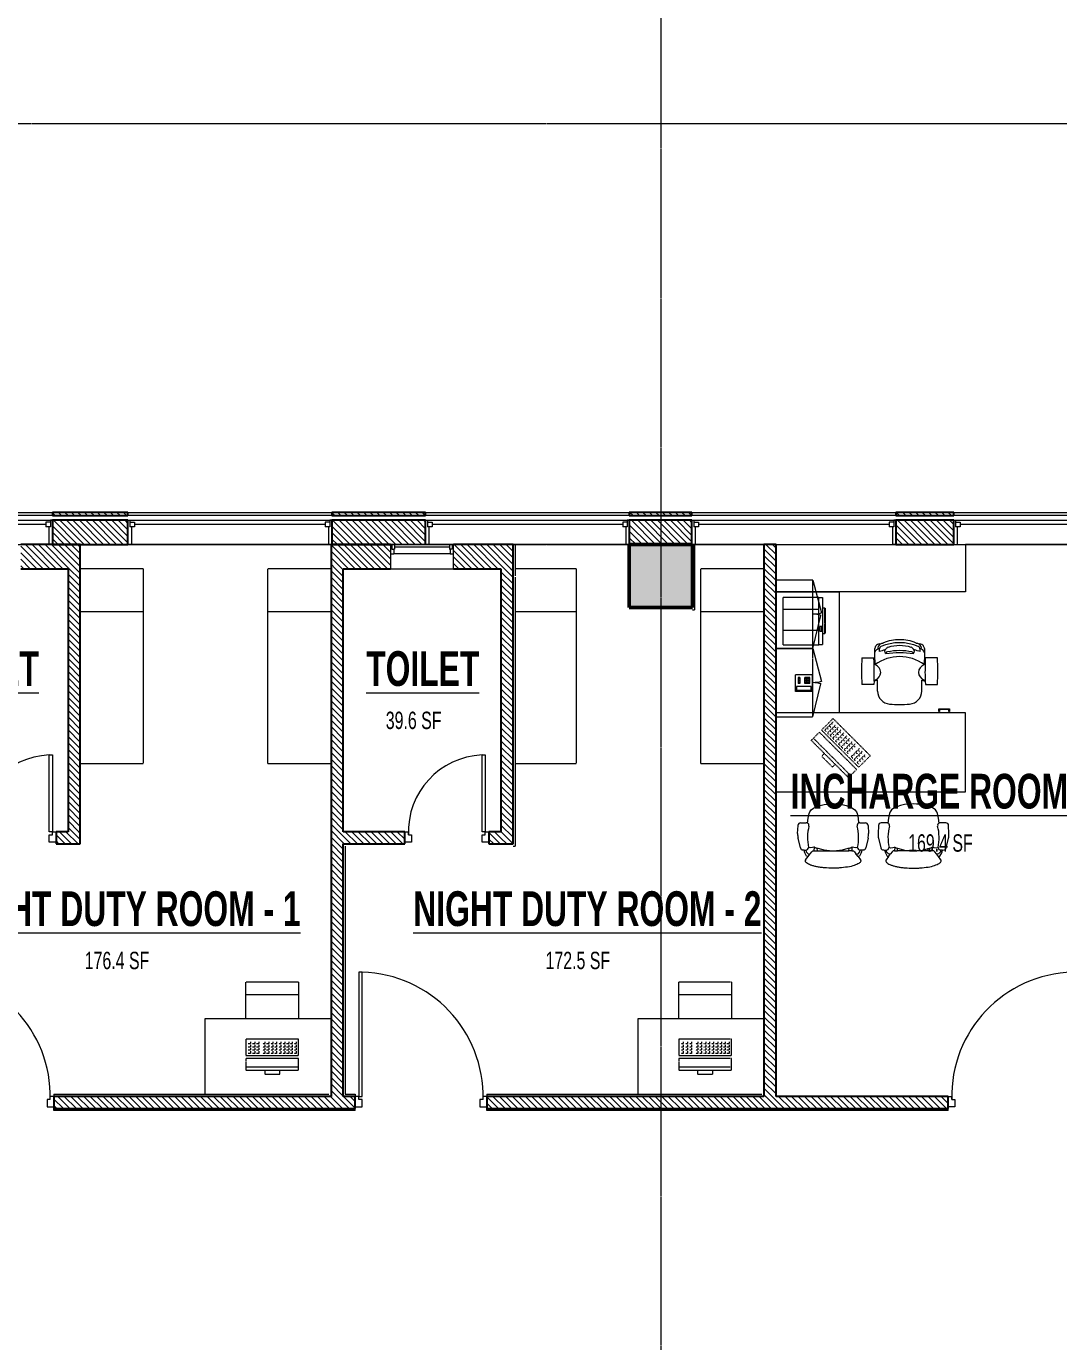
# Model space of a CAD drawing. Header units: millimetres. Extents: x -25222 to 91371, y -63339 to 20835.
# Drawn here: x 63703 to 73517, y -32965 to -20464 of the extents above; entities that cross this region are included whole.
import ezdxf

# ---------------------------------------------------------------- set-up
doc = ezdxf.new("R2010")
doc.units = ezdxf.units.MM
for name, pattern in [('Dash', [6.35, 3.175, -3.175]), ('Dash_2_', [6.35, 3.175, -3.175]), ('Grid Line', [22.225, 12.7, -3.175, 3.175, -3.175])]:
    doc.linetypes.add(name, pattern=pattern)
for name, color, linetype, lineweight in [('A-AREA-IDEN', 2, 'Continuous', 9), ('A-DOOR', 31, 'Continuous', 5), ('A-DOOR-FRAM', 31, 'Continuous', 5), ('A-GLAZ', 151, 'Continuous', 5), ('A-WALL', 113, 'Continuous', 5), ('A-WALL-PATT', 111, 'Continuous', 25), ('E-COMM', 2, 'Continuous', 5), ('I-FURN', 30, 'Continuous', 5), ('Q-CASE', 31, 'Continuous', 5), ('Q-CASE-HDLN', 31, 'Dash_2_', 5), ('Q-SPCQ', 91, 'Continuous', 5), ('S-COLS', 52, 'Continuous', 5), ('S-GRID', 1, 'Continuous', 9)]:
    doc.layers.add(name, color=color, linetype=linetype, lineweight=lineweight)
doc.styles.add('Swis721 Cn BT_3', font='swissc.ttf', dxfattribs={"width": 0.8, "height": 165})
doc.styles.add('Swis721 Cn BT_B', font='swisscb.ttf', dxfattribs={"width": 0.8, "height": 330})
pattern_1 = [(315, (14219.89, -54691.457), (30.869454, 30.869454), [])]

# ---------------------------------------------------------------- blocks, each defined once
blk = doc.blocks.new('BENCH_open_under - FIJO-020 _600D_ laminate_-3156932-4_ FOURTH FLOOR - GA PLAN')
at = {"layer": 'I-FURN', "color": 53, "lineweight": 9}
for p, q in [((700, 587.5), (-500, 587.5)), ((-500, 587.5), (-500, -130))]:
    blk.add_line(p, q, dxfattribs=at)
blk = doc.blocks.new('COMPUTER_desktop - ITNE-007-356155-4_ FOURTH FLOOR - GA PLAN')
at = {"layer": 'Q-SPCQ', "color": 53, "linetype": 'Dash', "lineweight": 9}
for p, q in [((-500, 138), (-500, 29)), ((0, 138), (-500, 138)), ((-323, 175), (-323, 138)), ((-179, 175), (-323, 175)), ((-179, 138), (-179, 175)), ((0, 29), (0, 138)), ((-500, 109), (0, 109)), ((-500, 29), (0, 29)), ((0, 0), (-500, 0)), ((-500, 0), (-500, -155)), ((0, 0), (-500, 0)), ((0, -155), (0, 0)), ((-478, -41), (-478, -21)), ((-478, -21), (-458, -21)), ((-478, -71), (-478, -51)), ((-478, -51), (-458, -51)), ((-478, -101), (-478, -81)), ((-478, -81), (-458, -81)), ((-478, -131), (-478, -111)), ((-478, -111), (-458, -111)), ((-441, -41), (-441, -21)), ((-441, -21), (-421, -21)), ((-441, -71), (-441, -51)), ((-441, -51), (-421, -51)), ((-441, -101), (-441, -81)), ((-441, -81), (-421, -81)), ((-441, -131), (-441, -111)), ((-441, -111), (-421, -111)), ((-407, -41), (-407, -21)), ((-407, -21), (-387, -21)), ((-407, -71), (-407, -51)), ((-407, -51), (-387, -51)), ((-407, -101), (-407, -81)), ((-407, -81), (-387, -81)), ((-407, -131), (-407, -111)), ((-407, -111), (-387, -111)), ((-371, -41), (-371, -21)), ((-371, -21), (-351, -21)), ((-371, -71), (-371, -51)), ((-371, -51), (-351, -51)), ((-371, -101), (-371, -81)), ((-371, -81), (-351, -81)), ((-371, -131), (-371, -111)), ((-371, -111), (-351, -111)), ((-332, -41), (-332, -21)), ((-332, -21), (-312, -21)), ((-332, -71), (-332, -51)), ((-332, -51), (-312, -51)), ((-332, -101), (-332, -81)), ((-332, -81), (-312, -81)), ((-332, -131), (-332, -111)), ((-332, -111), (-312, -111)), ((-292, -41), (-292, -21)), ((-292, -21), (-272, -21)), ((-292, -71), (-292, -51)), ((-292, -51), (-272, -51)), ((-292, -101), (-292, -81)), ((-292, -81), (-272, -81)), ((-292, -131), (-292, -111)), ((-292, -111), (-272, -111)), ((-256, -41), (-256, -21)), ((-256, -21), (-236, -21)), ((-256, -71), (-256, -51)), ((-256, -51), (-236, -51)), ((-256, -101), (-256, -81)), ((-256, -81), (-236, -81)), ((-256, -131), (-256, -111)), ((-256, -111), (-236, -111)), ((-217, -41), (-217, -21)), ((-217, -21), (-197, -21)), ((-217, -71), (-217, -51)), ((-217, -51), (-197, -51)), ((-217, -101), (-217, -81)), ((-217, -81), (-197, -81)), ((-217, -131), (-217, -111)), ((-217, -111), (-197, -111)), ((-181, -41), (-181, -21)), ((-181, -21), (-161, -21)), ((-181, -71), (-181, -51)), ((-181, -51), (-161, -51)), ((-181, -101), (-181, -81)), ((-181, -81), (-161, -81)), ((-181, -131), (-181, -111)), ((-181, -111), (-161, -111)), ((-122, -41), (-122, -21)), ((-122, -21), (-102, -21)), ((-122, -71), (-122, -51)), ((-122, -51), (-102, -51)), ((-122, -101), (-122, -81)), ((-122, -81), (-102, -81)), ((-122, -131), (-122, -111)), ((-122, -111), (-102, -111)), ((-84, -41), (-84, -21)), ((-84, -21), (-64, -21)), ((-84, -71), (-84, -51)), ((-84, -51), (-64, -51)), ((-84, -101), (-84, -81)), ((-84, -81), (-64, -81)), ((-84, -131), (-84, -111)), ((-84, -111), (-64, -111)), ((-43, -41), (-43, -21)), ((-43, -21), (-23, -21)), ((-43, -71), (-43, -51)), ((-43, -51), (-23, -51)), ((-43, -101), (-43, -81)), ((-43, -81), (-23, -81)), ((-43, -131), (-43, -111)), ((-43, -111), (-23, -111)), ((-500, -155), (0, -155))]:
    blk.add_line(p, q, dxfattribs=at)
blk = doc.blocks.new('CHAIR_office_ergonomic - FQBS-018-404250-4_ FOURTH FLOOR - GA PLAN')
at = {"layer": 'I-FURN', "color": 53, "linetype": 'Dash', "lineweight": 9}
for p, q in [((-500, -420), (-500, -190)), ((0, -190), (0, -420)), ((-500, -465), (-500, -420)), ((0, -420), (-500, -420)), ((-500, -537), (-500, -465)), ((0, -420), (0, -465)), ((0, -465), (0, -537)), ((-500, -537), (0, -537))]:
    blk.add_line(p, q, dxfattribs=at)
blk = doc.blocks.new('COUCH_examination_mobile2 - MMBE-023-V31-4_ FOURTH FLOOR - GA PLAN')
at = {"layer": 'I-FURN', "color": 53, "linetype": 'Dash', "lineweight": 9}
for p, q in [((-500, 501), (-500, 540)), ((100, 540), (-500, 540)), ((-500, 435), (-500, 501)), ((-500, 153), (-500, 435)), ((-500, 134), (-500, 153)), ((-500, 90), (-500, 135)), ((-500, 134), (100, 134)), ((-500, -1260), (-500, 90)), ((-500, -1310), (-500, -1260)), ((-500, -1310), (100, -1310))]:
    blk.add_line(p, q, dxfattribs=at)
blk = doc.blocks.new('COUCH_examination_mobile2 - MMBE-023-V32-4_ FOURTH FLOOR - GA PLAN')
at = {"layer": 'I-FURN', "color": 53, "linetype": 'Dash', "lineweight": 9}
for p, q in [((100, 540), (-500, 540)), ((100, 540), (100, 501)), ((100, 501), (100, 435)), ((100, 435), (100, 153)), ((-500, 134), (100, 134)), ((100, 153), (100, 134)), ((100, 135), (100, 90)), ((100, 90), (100, -1260)), ((-500, -1310), (100, -1310)), ((100, -1260), (100, -1310))]:
    blk.add_line(p, q, dxfattribs=at)
blk = doc.blocks.new('COUCH_examination_mobile2 - MMBE-023-V33-4_ FOURTH FLOOR - GA PLAN')
at = {"layer": 'I-FURN', "color": 53, "linetype": 'Dash', "lineweight": 9}
for p, q in [((100, 540), (-480, 540)), ((100, 540), (100, 501)), ((100, 501), (100, 435)), ((100, 435), (100, 153)), ((-480, 134), (100, 134)), ((100, 153), (100, 134)), ((100, 135), (100, 90)), ((100, 90), (100, -1260)), ((-480, -1310), (100, -1310)), ((100, -1260), (100, -1310))]:
    blk.add_line(p, q, dxfattribs=at)
blk = doc.blocks.new('Steelcase - Seating - Leap 464 Series - Worklounge - Caster-373573-4_ FOURTH FLOOR - GA PLAN')
at = {"layer": 'I-FURN', "color": 53, "lineweight": 9}
for p, q in [((-246, -196), (-360, -196)), ((-243, -229), (-246, -196)), ((-230, -240), (-243, -229)), ((-211, -239), (-243, -229)), ((-211, -134), (-211, -239)), ((211, -134), (211, -239)), ((211, -239), (243, -229)), ((230, -240), (243, -229)), ((243, -229), (246, -196)), ((246, -196), (360, -196)), ((-360, -449), (-246, -449)), ((-243, -396), (-230, -383)), ((243, -396), (230, -383)), ((360, -449), (246, -449))]:
    blk.add_line(p, q, dxfattribs=at)
for centre, radius, start, end in [((-83, -139), 129, 95.4518, 177.7879), ((0, -1009), 1002, 84.5482, 95.4518), ((83, -139), 129, 2.2121, 84.5482), ((1848, -323), 2211, 176.7214, 183.2786), ((-2125, -312), 1884, 357.4635, 2.5365), ((-256, -312), 76, 289.6481, 70.3519), ((256, -312), 76, 109.6481, 250.3519), ((2125, -312), 1884, 177.4635, 182.5365), ((-1848, -323), 2211, 356.7214, 3.2786), ((-2324, -304), 2084, 355.9955, 357.4635), ((5312, -545), 5551, 178.8717, 179.8732), ((-311, -405), 79.7, 337.4399, 13.0838), ((-180, -479), 61.5, 198.5987, 259.0345), ((0, -61), 401, 234.3288, 305.6712), ((-120, -513), 22, 118.2395, 241.7605), ((-112, -487), 20.5, 186.7403, 257.6822), ((0, 441), 939, 261.9081, 278.0919), ((113, -488), 19, 282.3178, 357.2989), ((121, -513), 22, 298.2395, 61.7605), ((180, -479), 61.5, 280.9655, 341.4013), ((311, -405), 79.7, 166.9162, 202.5601), ((-5312, -545), 5551, 0.1268, 1.1283), ((2324, -304), 2084, 182.5365, 184.0045), ((-208, -528), 31.3, 187.915, 220.2223), ((-212, -550), 20.2, 175.0499, 218.1641), ((-183, -528), 56.5, 218.1641, 260.3894), ((-188, -548), 19.4, 138.421, 212.9589), ((-145, -520), 71.5, 212.9589, 259.0411), ((-141, -521), 54.5, 168.4617, 209.1707), ((375, 1466), 2057, 253.9275, 255.4911), ((-280, -1102), 526, 76.5975, 80.3894), ((-169, -537), 22.5, 209.1707, 246.4765), ((0, -149), 445, 246.4765, 293.5362), ((19, -159), 467, 247.6648, 257.9209), ((-100, -518), 33.9, 205.5647, 253.5514), ((0, 28), 547, 257.6822, 282.3178), ((0, -177), 389, 253.5514, 286.4486), ((0, -247), 376, 257.9209, 282.0791), ((-19, -159), 467, 282.0791, 292.3352), ((101, -518), 33.9, 286.4486, 334.4353), ((-376, 1466), 2057, 284.5089, 286.0842), ((145, -520), 71.5, 280.9589, 327.0411), ((280, -1102), 526, 99.6106, 103.4025), ((170, -539), 20.3, 293.5362, 329.075), ((141, -521), 54.5, 329.075, 11.6626), ((183, -528), 56.5, 279.6106, 321.8359), ((188, -548), 19.4, 327.0411, 40.9589), ((212, -550), 20.2, 321.8359, 4.9501), ((208, -528), 31.3, 319.7777, 352.085)]:
    blk.add_arc(centre, radius, start, end, dxfattribs=at)
blk = doc.blocks.new('Desk - 1_8 _ 0_7-1202554-4_ FOURTH FLOOR - GA PLAN')
at = {"layer": 'I-FURN', "color": 53, "lineweight": 9}
for p, q in [((1546, 788.1), (1647.6, 788.1)), ((1546, 762.7), (1546, 788.1)), ((1552.35, 762.7), (1546, 762.7)), ((1641.25, 781.75), (1552.35, 781.75)), ((1552.35, 781.75), (1552.35, 762.7)), ((1641.25, 762.7), (1641.25, 781.75)), ((1647.6, 762.7), (1641.25, 762.7)), ((1647.6, 788.1), (1647.6, 762.7)), ((1800, 750), (0, 750)), ((1800, 0), (1800, 750)), ((0, 0), (1800, 0))]:
    blk.add_line(p, q, dxfattribs=at)
blk = doc.blocks.new('HermanMiller_Seating_AE11_Aeron_WorkChair - Std Tlt Adj Arms FabPds Size A-438281-4_ FOURTH FLOOR - GA PLAN')
at = {"layer": 'I-FURN', "color": 53, "lineweight": 9}
for p, q in [((-211, 261), (-180, 238)), ((-180, 238), (-175, 251)), ((-175, 251), (-144, 268)), ((-133, 256), (-154, 238)), ((-144, 268), (-133, 271)), ((-133, 271), (-117, 275)), ((-117, 258), (-133, 256)), ((-117, 275), (-116, 287)), ((-117, 275), (-117, 258)), ((-97, 311), (-4, 333)), ((39, 337), (117, 333)), ((141, 308), (141, 255)), ((-180, 238), (-154, 218)), ((-154, 238), (-156, 225)), ((-156, 225), (-154, 218)), ((-154, 218), (-135, 203)), ((-135, 203), (-126, 193)), ((-126, 193), (-125, 180)), ((-125, 180), (-125, 151)), ((-125, 180), (-91, 177)), ((-99, 153), (-125, 151)), ((-125, 151), (-124, 33)), ((-116, 95), (-99, 153)), ((-95, 220), (-92, 233)), ((-95, 217), (-95, 220)), ((-92, 196), (-95, 217)), ((-91, 183), (-92, 196)), ((-91, 177), (-91, 183)), ((138, 243), (187, 238)), ((187, 238), (229, 228)), ((229, 228), (247, 222)), ((247, 222), (264, 208)), ((264, 208), (280, 186)), ((280, 186), (294, 158)), ((294, 158), (305, 124)), ((-124, 33), (-117, 86)), ((-117, 86), (-116, 95)), ((305, 124), (314, 86)), ((314, 86), (318, 54)), ((-124, -33), (-125, -151)), ((-117, -86), (-124, -33)), ((-116, -95), (-117, -86)), ((-99, -153), (-116, -95)), ((305, -124), (294, -158)), ((314, -86), (305, -124)), ((318, -54), (314, -86)), ((-180, -238), (-211, -261)), ((-180, -238), (-154, -218)), ((-175, -251), (-180, -238)), ((-154, -218), (-156, -225)), ((-156, -225), (-154, -238)), ((-135, -203), (-154, -218)), ((-154, -238), (-133, -256)), ((-126, -193), (-135, -203)), ((-125, -180), (-126, -193)), ((-125, -180), (-125, -151)), ((-125, -151), (-99, -153)), ((-91, -177), (-125, -180)), ((-95, -217), (-92, -196)), ((-95, -220), (-95, -217)), ((-92, -233), (-95, -220)), ((-92, -196), (-91, -183)), ((-91, -183), (-91, -177)), ((187, -238), (138, -243)), ((229, -228), (187, -238)), ((247, -222), (229, -228)), ((264, -208), (247, -222)), ((280, -186), (264, -208)), ((294, -158), (280, -186)), ((-144, -268), (-175, -251)), ((-133, -271), (-144, -268)), ((-133, -256), (-117, -258)), ((-117, -275), (-133, -271)), ((-117, -275), (-117, -258)), ((-116, -287), (-117, -275)), ((-4, -333), (-97, -311)), ((117, -333), (39, -337)), ((141, -255), (141, -308))]:
    blk.add_line(p, q, dxfattribs=at)
for centre, radius, start, end in [((-218, 252), 11.4, 52.4809, 89.3775), ((-92, 259), 25.4, 181.636, 262.725), ((-91, 286), 25.4, 103.3925, 178.698), ((31, 185), 152, 87.0643, 103.3925), ((116, 308), 25.4, 0, 87.0643), ((116, 255), 25.4, 332.4862, 0), ((457, -25), 584, 159.7776, 162.2357), ((-92, 259), 25.4, 262.725, 269.798), ((2, -198), 441, 75.7341, 102.2737), ((117, 253), 23.8, 255.7341, 335.4422), ((699, 0), 824, 177.709, 182.291), ((-111, 0), 432, 352.8004, 7.1996), ((-92, -259), 25.4, 97.275, 178.364), ((457, 25), 584, 197.7643, 200.2224), ((-92, -259), 25.4, 90.202, 97.275), ((2, 198), 441, 257.7263, 284.2659), ((117, -253), 23.8, 24.5578, 104.2659), ((116, -255), 25.4, 0, 27.5138), ((-218, -252), 11.4, 270.6225, 307.5191), ((-91, -286), 25.4, 181.302, 256.6075), ((31, -185), 152, 256.6075, 272.9357), ((116, -308), 25.4, 272.9357, 0)]:
    blk.add_arc(centre, radius, start, end, dxfattribs=at)
blk.add_open_spline([(-217, -264), (-221, -264), (-229, -262), (-243, -249), (-260, -217), (-277, -158), (-285, -95), (-289, -41), (-290, 14), (-288, 69), (-282, 120), (-276, 156), (-269, 187), (-260, 214), (-250, 236), (-240, 252), (-229, 262), (-221, 264), (-217, 264)], degree=3, knots=[-1, -1, -1, -1, -0.95, -0.9, -0.8, -0.7, -0.6, -0.55, -0.5, -0.4, -0.35, -0.3, -0.25, -0.2, -0.15, -0.1, -0.05, 0, 0, 0, 0], dxfattribs=at)
blk = doc.blocks.new('HermanMiller_Seating_AE11_Aeron_WorkChair - Std Tlt Adj Arms FabPds Size A-408849-4_ FOURTH FLOOR - GA PLAN')
at = {"layer": 'I-FURN', "color": 53, "lineweight": 9}
for p, q in [((-180, 238), (-211, 261)), ((-175, 251), (-180, 238)), ((-144, 268), (-175, 251)), ((-154, 238), (-133, 256)), ((-133, 271), (-144, 268)), ((-117, 275), (-133, 271)), ((-133, 256), (-117, 258)), ((-116, 287), (-117, 275)), ((-117, 275), (-117, 258)), ((-4, 333), (-97, 311)), ((117, 333), (39, 337)), ((141, 255), (141, 308)), ((-180, 238), (-154, 218)), ((-156, 225), (-154, 238)), ((-154, 218), (-156, 225)), ((-135, 203), (-154, 218)), ((-126, 193), (-135, 203)), ((-125, 180), (-126, 193)), ((-125, 180), (-125, 151)), ((-91, 177), (-125, 180)), ((-125, 151), (-99, 153)), ((-124, 33), (-125, 151)), ((-99, 153), (-116, 95)), ((-92, 233), (-95, 220)), ((-95, 220), (-95, 217)), ((-95, 217), (-92, 196)), ((-92, 196), (-91, 183)), ((-91, 183), (-91, 177)), ((187, 238), (138, 243)), ((229, 228), (187, 238)), ((247, 222), (229, 228)), ((264, 208), (247, 222)), ((280, 186), (264, 208)), ((294, 158), (280, 186)), ((305, 124), (294, 158)), ((-117, 86), (-124, 33)), ((-116, 95), (-117, 86)), ((314, 86), (305, 124)), ((318, 54), (314, 86)), ((-125, -151), (-124, -33)), ((-124, -33), (-117, -86)), ((-117, -86), (-116, -95)), ((-116, -95), (-99, -153)), ((294, -158), (305, -124)), ((305, -124), (314, -86)), ((314, -86), (318, -54)), ((-211, -261), (-180, -238)), ((-180, -238), (-154, -218)), ((-180, -238), (-175, -251)), ((-156, -225), (-154, -218)), ((-154, -238), (-156, -225)), ((-154, -218), (-135, -203)), ((-133, -256), (-154, -238)), ((-135, -203), (-126, -193)), ((-126, -193), (-125, -180)), ((-125, -180), (-125, -151)), ((-99, -153), (-125, -151)), ((-125, -180), (-91, -177)), ((-92, -196), (-95, -217)), ((-95, -217), (-95, -220)), ((-95, -220), (-92, -233)), ((-91, -183), (-92, -196)), ((-91, -177), (-91, -183)), ((138, -243), (187, -238)), ((187, -238), (229, -228)), ((229, -228), (247, -222)), ((247, -222), (264, -208)), ((264, -208), (280, -186)), ((280, -186), (294, -158)), ((-175, -251), (-144, -268)), ((-144, -268), (-133, -271)), ((-117, -258), (-133, -256)), ((-133, -271), (-117, -275)), ((-117, -275), (-117, -258)), ((-117, -275), (-116, -287)), ((-97, -311), (-4, -333)), ((39, -337), (117, -333)), ((141, -308), (141, -255))]:
    blk.add_line(p, q, dxfattribs=at)
for centre, radius, start, end in [((-218, 252), 11.4, 52.4809, 89.3775), ((-92, 259), 25.4, 181.636, 262.725), ((-91, 286), 25.4, 103.3925, 178.698), ((31, 185), 152, 87.0643, 103.3925), ((116, 308), 25.4, 0, 87.0643), ((116, 255), 25.4, 332.4862, 360), ((457, -25), 584, 159.7776, 162.2357), ((-92, 259), 25.4, 262.725, 269.798), ((2, -198), 441, 75.7341, 102.2737), ((117, 253), 23.8, 255.7341, 335.4422), ((699, 0), 824, 177.709, 182.291), ((-111, 0), 432, 352.8004, 7.1996), ((-92, -259), 25.4, 97.275, 178.364), ((457, 25), 584, 197.7643, 200.2224), ((-92, -259), 25.4, 90.202, 97.275), ((2, 198), 441, 257.7263, 284.2659), ((117, -253), 23.8, 24.5578, 104.2659), ((116, -255), 25.4, 360, 27.5138), ((-218, -252), 11.4, 270.6225, 307.5191), ((-91, -286), 25.4, 181.302, 256.6075), ((31, -185), 152, 256.6075, 272.9357), ((116, -308), 25.4, 272.9357, 360)]:
    blk.add_arc(centre, radius, start, end, dxfattribs=at)
blk.add_open_spline([(-217, 264), (-221, 264), (-229, 262), (-240, 252), (-250, 236), (-260, 214), (-269, 187), (-276, 156), (-282, 120), (-288, 69), (-290, 14), (-289, -41), (-285, -95), (-277, -158), (-260, -217), (-243, -249), (-229, -262), (-221, -264), (-217, -264)], degree=3, knots=[0, 0, 0, 0, 0.05, 0.1, 0.15, 0.2, 0.25, 0.3, 0.35, 0.4, 0.5, 0.55, 0.6, 0.7, 0.8, 0.9, 0.95, 1, 1, 1, 1], dxfattribs=at)
blk = doc.blocks.new('CUPBOARD_wall_mount_double_door_adj_shelves - FIJO-146 _waterproof_-3240679-4_ FOURTH FLOOR - GA PLAN')
at = {"layer": 'Q-CASE', "color": 53, "lineweight": 9}
for p, q in [((-280, 350), (33, 433)), ((370, 350), (57, 427))]:
    blk.add_line(p, q, dxfattribs=at)
for centre, radius, start, end in [((-282, 350), 325, 360, 14.7356), ((371, 336), 327, 163.7618, 177.5361)]:
    blk.add_arc(centre, radius, start, end, dxfattribs=at)
at = {"layer": 'Q-CASE-HDLN', "color": 53, "linetype": 'Dash', "lineweight": 9}
for p, q in [((370, 350), (-280, 350)), ((-280, 350), (-280, 0)), ((370, 0), (370, 350)), ((-280, 0), (370, 0))]:
    blk.add_line(p, q, dxfattribs=at)
blk = doc.blocks.new('COMPUTER_desktop - ITNE-007-373771-4_ FOURTH FLOOR - GA PLAN')
at = {"layer": 'Q-SPCQ', "color": 53, "linetype": 'Dash', "lineweight": 9}
for p, q in [((-500, 155), (0, 155)), ((-500, 0), (-500, 155)), ((-478, 131), (-478, 111)), ((-441, 131), (-441, 111)), ((-407, 131), (-407, 111)), ((-371, 131), (-371, 111)), ((-332, 131), (-332, 111)), ((-292, 131), (-292, 111)), ((-256, 131), (-256, 111)), ((-217, 131), (-217, 111)), ((-181, 131), (-181, 111)), ((-122, 131), (-122, 111)), ((-84, 131), (-84, 111)), ((-43, 131), (-43, 111)), ((0, 155), (0, 0)), ((0, 0), (-500, 0)), ((-478, 111), (-458, 111)), ((-478, 101), (-478, 81)), ((-478, 81), (-458, 81)), ((-478, 71), (-478, 51)), ((-478, 51), (-458, 51)), ((-478, 41), (-478, 21)), ((-478, 21), (-458, 21)), ((-441, 111), (-421, 111)), ((-441, 101), (-441, 81)), ((-441, 81), (-421, 81)), ((-441, 71), (-441, 51)), ((-441, 51), (-421, 51)), ((-441, 41), (-441, 21)), ((-441, 21), (-421, 21)), ((-407, 111), (-387, 111)), ((-407, 101), (-407, 81)), ((-407, 81), (-387, 81)), ((-407, 71), (-407, 51)), ((-407, 51), (-387, 51)), ((-407, 41), (-407, 21)), ((-407, 21), (-387, 21)), ((-371, 111), (-351, 111)), ((-371, 101), (-371, 81)), ((-371, 81), (-351, 81)), ((-371, 71), (-371, 51)), ((-371, 51), (-351, 51)), ((-371, 41), (-371, 21)), ((-371, 21), (-351, 21)), ((-332, 111), (-312, 111)), ((-332, 101), (-332, 81)), ((-332, 81), (-312, 81)), ((-332, 71), (-332, 51)), ((-332, 51), (-312, 51)), ((-332, 41), (-332, 21)), ((-332, 21), (-312, 21)), ((-292, 111), (-272, 111)), ((-292, 101), (-292, 81)), ((-292, 81), (-272, 81)), ((-292, 71), (-292, 51)), ((-292, 51), (-272, 51)), ((-292, 41), (-292, 21)), ((-292, 21), (-272, 21)), ((-256, 111), (-236, 111)), ((-256, 101), (-256, 81)), ((-256, 81), (-236, 81)), ((-256, 71), (-256, 51)), ((-256, 51), (-236, 51)), ((-256, 41), (-256, 21)), ((-256, 21), (-236, 21)), ((-217, 111), (-197, 111)), ((-217, 101), (-217, 81)), ((-217, 81), (-197, 81)), ((-217, 71), (-217, 51)), ((-217, 51), (-197, 51)), ((-217, 41), (-217, 21)), ((-217, 21), (-197, 21)), ((-181, 111), (-161, 111)), ((-181, 101), (-181, 81)), ((-181, 81), (-161, 81)), ((-181, 71), (-181, 51)), ((-181, 51), (-161, 51)), ((-181, 41), (-181, 21)), ((-181, 21), (-161, 21)), ((-122, 111), (-102, 111)), ((-122, 101), (-122, 81)), ((-122, 81), (-102, 81)), ((-122, 71), (-122, 51)), ((-122, 51), (-102, 51)), ((-122, 41), (-122, 21)), ((-122, 21), (-102, 21)), ((-84, 111), (-64, 111)), ((-84, 101), (-84, 81)), ((-84, 81), (-64, 81)), ((-84, 71), (-84, 51)), ((-84, 51), (-64, 51)), ((-84, 41), (-84, 21)), ((-84, 21), (-64, 21)), ((-43, 111), (-23, 111)), ((-43, 101), (-43, 81)), ((-43, 81), (-23, 81)), ((-43, 71), (-43, 51)), ((-43, 51), (-23, 51)), ((-43, 41), (-43, 21)), ((-43, 21), (-23, 21)), ((0, 0), (-500, 0)), ((-500, -138), (-500, -29)), ((-500, -29), (0, -29)), ((-500, -109), (0, -109)), ((0, -29), (0, -138)), ((0, -138), (-500, -138)), ((-323, -175), (-323, -138)), ((-179, -175), (-323, -175)), ((-179, -138), (-179, -175))]:
    blk.add_line(p, q, dxfattribs=at)
blk = doc.blocks.new('TELEPHONE_handset2 - ITNE-049-356145-4_ FOURTH FLOOR - GA PLAN')
at = {"layer": 'E-COMM', "color": 53, "lineweight": 9}
for p, q in [((-80, -80), (-80, 80)), ((-80, 80), (80, 80)), ((-70, 70), (70, 70)), ((-70, 70), (-70, 68)), ((70, 68), (-70, 68)), ((-70, 68), (-70, 33)), ((-70, 33), (70, 33)), ((-55, 5), (-10, 5)), ((-55, 5), (-55, -55)), ((-40, 5), (-40, -55)), ((-25, 5), (-25, -55)), ((-10, 5), (-10, -55)), ((40, 5), (55, 5)), ((40, -55), (40, 5)), ((55, -55), (55, 5)), ((70, 70), (70, 68)), ((70, 33), (70, 68)), ((80, 80), (80, -80)), ((-80, -80), (80, -80)), ((-55, -10), (-10, -10)), ((-55, -25), (-10, -25)), ((-55, -40), (-10, -40)), ((-55, -55), (-10, -55)), ((40, -10), (55, -10)), ((40, -25), (55, -25)), ((40, -40), (55, -40)), ((40, -55), (55, -55))]:
    blk.add_line(p, q, dxfattribs=at)
blk = doc.blocks.new('PRINTER_desktop - ITNE-023-356163-4_ FOURTH FLOOR - GA PLAN')
at = {"layer": 'Q-SPCQ', "color": 53, "linetype": 'Dash', "lineweight": 9}
for p, q in [((-200, 200), (-107, 200)), ((-200, 200), (-200, -140)), ((-107, 200), (-86, 200)), ((-86, 200), (-60, 200)), ((-60, 200), (140, 200)), ((-60, 200), (-60, -140)), ((140, 200), (220, 200)), ((140, 200), (140, -140)), ((220, 200), (250, 200)), ((250, -140), (250, 200)), ((-200, -140), (-107, -140)), ((-200, -174), (-200, -140)), ((250, -174), (-200, -174)), ((-107, -140), (-86, -140)), ((-91, -174), (-91, -198)), ((-91, -200), (-91, -198)), ((-91, -198), (149, -198)), ((149, -200), (-91, -200)), ((-86, -140), (-60, -140)), ((-60, -140), (140, -140)), ((140, -140), (220, -140)), ((149, -198), (149, -174)), ((149, -198), (149, -200)), ((220, -140), (250, -140)), ((250, -140), (250, -174))]:
    blk.add_line(p, q, dxfattribs=at)
at = {"layer": 'Q-SPCQ', "color": 53, "lineweight": 9}
for p, q in [((-25, -148), (-70, -148)), ((-70, -148), (-70, -168)), ((-70, -168), (-25, -168)), ((-25, -168), (-25, -148))]:
    blk.add_line(p, q, dxfattribs=at)
blk = doc.blocks.new('Steelcase - Elective Elements - Worksurface - Bridge - 24D x 48W-1278435-4_ FOURTH FLOOR - GA PLAN')
at = {"layer": 'I-FURN', "color": 53, "lineweight": 9}
for p, q in [((0, 0), (600, 0)), ((600, 0), (600, -1150))]:
    blk.add_line(p, q, dxfattribs=at)
blk = doc.blocks.new('Steelcase - Elective Elements - Worksurface - Straight - 24D - 72W-1279398-4_ FOURTH FLOOR - GA PLAN')
at = {"layer": 'I-FURN', "color": 53, "lineweight": 9}
for p, q in [((0, 0), (1138, 0)), ((1688.5, 0), (1800, 0)), ((1800, 0), (1800, -450)), ((1800, -450), (0, -450))]:
    blk.add_line(p, q, dxfattribs=at)
blk = doc.blocks.new('MM-HOSPITAL A_B BLOCK 2022_05_19_Interiors_rvt-1-4_ FOURTH FLOOR - GA PLAN')
at = {"layer": 'A-WALL', "color": 10, "lineweight": 9}
for p, q in [((68350, -25389), (68330, -25389)), ((68350, -25389), (68350, -25686)), ((70055, -25389), (70035, -25389)), ((70055, -25389), (70055, -26009)), ((68350, -25700), (68350, -28254)), ((70035, -26009), (70055, -26009)), ((66735, -28254), (66735, -30614)), ((68330, -28254), (68350, -28254)), ((63965, -30614), (66580, -30614)), ((63965, -30614), (63965, -30634)), ((66735, -30614), (66830, -30614)), ((66830, -30614), (66830, -30634)), ((68080, -30614), (70695, -30614)), ((68080, -30614), (68080, -30634)), ((63965, -30769), (63965, -30749)), ((66830, -30769), (66830, -30749)), ((68080, -30769), (68080, -30749)), ((72465, -30769), (72465, -30749)), ((66830, -30769), (63965, -30769)), ((72465, -30769), (68080, -30769))]:
    blk.add_line(p, q, dxfattribs=at)
at = {"color": 53, "lineweight": 9}
for name, p in [('Steelcase - Elective Elements - Worksurface - Straight - 24D - 72W-1279398-4_ FOURTH FLOOR - GA PLAN', (70830, -25389)), ('COUCH_examination_mobile2 - MMBE-023-V32-4_ FOURTH FLOOR - GA PLAN', (64715, -26159)), ('COUCH_examination_mobile2 - MMBE-023-V31-4_ FOURTH FLOOR - GA PLAN', (66500, -26159)), ('COUCH_examination_mobile2 - MMBE-023-V33-4_ FOURTH FLOOR - GA PLAN', (68830, -26159)), ('COUCH_examination_mobile2 - MMBE-023-V31-4_ FOURTH FLOOR - GA PLAN', (70615, -26159)), ('Steelcase - Elective Elements - Worksurface - Bridge - 24D x 48W-1278435-4_ FOURTH FLOOR - GA PLAN', (70830, -25839)), ('Desk - 1_8 _ 0_7-1202554-4_ FOURTH FLOOR - GA PLAN', (70830, -27739)), ('BENCH_open_under - FIJO-020 _600D_ laminate_-3156932-4_ FOURTH FLOOR - GA PLAN', (65900, -30484)), ('BENCH_open_under - FIJO-020 _600D_ laminate_-3156932-4_ FOURTH FLOOR - GA PLAN', (70015, -30484))]:
    blk.add_blockref(name, p, dxfattribs=at)
for name, p, rotation in [('CUPBOARD_wall_mount_double_door_adj_shelves - FIJO-146 _waterproof_-3240679-4_ FOURTH FLOOR - GA PLAN', (70830, -26006), 270.0000000000009), ('PRINTER_desktop - ITNE-023-356163-4_ FOURTH FLOOR - GA PLAN', (71097, -26142), 89.99999999999977), ('CUPBOARD_wall_mount_double_door_adj_shelves - FIJO-146 _waterproof_-3240679-4_ FOURTH FLOOR - GA PLAN', (70830, -26656), 270.0000000000009), ('Steelcase - Seating - Leap 464 Series - Worklounge - Caster-373573-4_ FOURTH FLOOR - GA PLAN', (72005, -26916), 180), ('TELEPHONE_handset2 - ITNE-049-356145-4_ FOURTH FLOOR - GA PLAN', (71095, -26706), 180), ('COMPUTER_desktop - ITNE-007-373771-4_ FOURTH FLOOR - GA PLAN', (71616, -27506), 315.0000000000007), ('HermanMiller_Seating_AE11_Aeron_WorkChair - Std Tlt Adj Arms FabPds Size A-438281-4_ FOURTH FLOOR - GA PLAN', (71372, -28175), 90.00000000000199), ('HermanMiller_Seating_AE11_Aeron_WorkChair - Std Tlt Adj Arms FabPds Size A-408849-4_ FOURTH FLOOR - GA PLAN', (72137, -28175), 90.00000000000132), ('CHAIR_office_ergonomic - FQBS-018-404250-4_ FOURTH FLOOR - GA PLAN', (65790, -30086), 180), ('CHAIR_office_ergonomic - FQBS-018-404250-4_ FOURTH FLOOR - GA PLAN', (69905, -30086), 180), ('COMPUTER_desktop - ITNE-007-356155-4_ FOURTH FLOOR - GA PLAN', (65790, -30246), 180), ('COMPUTER_desktop - ITNE-007-356155-4_ FOURTH FLOOR - GA PLAN', (69905, -30246), 180)]:
    blk.add_blockref(name, p, dxfattribs=dict(at, rotation=rotation))
blk = doc.blocks.new('M_Fixed - 1938_2578-11206182-4_ FOURTH FLOOR - GA PLAN')
at = {"layer": 'A-GLAZ', "lineweight": 9}
for p, q in [((-969, 102), (-937, 102)), ((-937, -65), (-937, 102)), ((937, -65), (937, 102)), ((969, 102), (937, 102)), ((-950, -128), (-950, -65)), ((-950, -65), (-906, -65)), ((-950, -109), (-906, -109)), ((-906, -109), (-906, -65)), ((-906, -87), (906, -87)), ((906, -65), (950, -65)), ((906, -109), (906, -65)), ((950, -109), (906, -109)), ((950, -128), (950, -65)), ((-969, -128), (-950, -128)), ((968, -128), (950, -128))]:
    blk.add_line(p, q, dxfattribs=at)
blk = doc.blocks.new('DC_SglFl-W-Int - D _0_8-8668305-4_ FOURTH FLOOR - GA PLAN')
at = {"layer": 'A-DOOR'}
for p, q in [((335, 57.5), (335, 787.5)), ((335, 787.5), (365, 787.5)), ((365, 787.5), (365, 57.5)), ((365, 57.5), (335, 57.5))]:
    blk.add_line(p, q, dxfattribs=at)
blk.add_arc((365, 57.5), 730.6, 92.3533, 182.3533, dxfattribs=at)
at = {"layer": 'A-DOOR-FRAM'}
for p, q in [((-400, -42.5), (-400, 57.5)), ((-400, 57.5), (-365, 57.5)), ((-365, 27.5), (-365, 57.5)), ((-365, 27.5), (-335, 27.5)), ((-335, 27.5), (-335, -42.5)), ((335, 27.5), (365, 27.5)), ((335, -42.5), (335, 27.5)), ((365, 57.5), (400, 57.5)), ((365, 27.5), (365, 57.5)), ((400, 57.5), (400, -42.5)), ((-335, -42.5), (-400, -42.5)), ((400, -42.5), (335, -42.5))]:
    blk.add_line(p, q, dxfattribs=at)
blk = doc.blocks.new('DC_SglFl-W-Int - D 1_25-12383855-4_ FOURTH FLOOR - GA PLAN')
at = {"layer": 'A-DOOR'}
for p, q in [((560, -57.5), (560, -1237.5)), ((590, -57.5), (560, -57.5)), ((590, -1237.5), (590, -57.5)), ((560, -1237.5), (590, -1237.5))]:
    blk.add_line(p, q, dxfattribs=at)
blk.add_arc((590, -57.5), 1180.4, 178.54364, 268.54364, dxfattribs=at)
at = {"layer": 'A-DOOR-FRAM'}
for p, q in [((-625, 42.5), (-625, -57.5)), ((-560, 42.5), (-625, 42.5)), ((-560, -27.5), (-560, 42.5)), ((560, 42.5), (560, -27.5)), ((625, 42.5), (560, 42.5)), ((625, -57.5), (625, 42.5)), ((-625, -57.5), (-590, -57.5)), ((-590, -27.5), (-560, -27.5)), ((-590, -27.5), (-590, -57.5)), ((560, -27.5), (590, -27.5)), ((590, -27.5), (590, -57.5)), ((590, -57.5), (625, -57.5))]:
    blk.add_line(p, q, dxfattribs=at)
blk = doc.blocks.new('DC_SglFl-W-Int - D 1_25-12383854-4_ FOURTH FLOOR - GA PLAN')
at = {"layer": 'A-DOOR'}
for p, q in [((560, 57.5), (560, 1237.5)), ((560, 1237.5), (590, 1237.5)), ((590, 1237.5), (590, 57.5)), ((590, 57.5), (560, 57.5))]:
    blk.add_line(p, q, dxfattribs=at)
blk.add_arc((590, 57.5), 1180.4, 91.45636, 181.45636, dxfattribs=at)
at = {"layer": 'A-DOOR-FRAM'}
for p, q in [((-625, -42.5), (-625, 57.5)), ((-625, 57.5), (-590, 57.5)), ((-590, 27.5), (-590, 57.5)), ((-590, 27.5), (-560, 27.5)), ((-560, 27.5), (-560, -42.5)), ((560, 27.5), (590, 27.5)), ((560, -42.5), (560, 27.5)), ((590, 57.5), (625, 57.5)), ((590, 27.5), (590, 57.5)), ((625, 57.5), (625, -42.5)), ((-560, -42.5), (-625, -42.5)), ((625, -42.5), (560, -42.5))]:
    blk.add_line(p, q, dxfattribs=at)
blk = doc.blocks.new('M_Fixed - 1200_2578-11206207-4_ FOURTH FLOOR - GA PLAN')
at = {"layer": 'A-GLAZ', "lineweight": 9}
for p, q in [((-600, 102), (-568, 102)), ((-568, -65), (-568, 102)), ((568, -65), (568, 102)), ((600, 102), (568, 102)), ((-581, -128), (-581, -65)), ((-581, -65), (-537, -65)), ((-581, -109), (-537, -109)), ((-537, -109), (-537, -65)), ((-537, -87), (537, -87)), ((537, -65), (581, -65)), ((537, -109), (537, -65)), ((581, -109), (537, -109)), ((581, -128), (581, -65)), ((-600, -128), (-581, -128)), ((599, -128), (581, -128))]:
    blk.add_line(p, q, dxfattribs=at)
blk = doc.blocks.new('M_Window-Fixed - 600_1200-11206193-4_ FOURTH FLOOR - GA PLAN')
at = {"layer": 'A-GLAZ'}
for p, q in [((300, 115), (-300, 115)), ((-300, -115), (300, -115)), ((-268.25, -26.1), (268.25, -26.1)), ((261.9, -115), (-261.9, -115))]:
    blk.add_line(p, q, dxfattribs=at)
at = {"layer": 'A-GLAZ', "lineweight": 9}
for p, q in [((-300, 115), (-300, -115)), ((300, -115), (300, 115)), ((-268.25, -26.1), (-300, -26.1)), ((-261.9, -115), (-300, -115)), ((-287.3, -115), (-287.3, -70.55)), ((-287.3, -70.55), (-268.25, -70.55)), ((-268.25, -70.55), (-268.25, -26.1)), ((-261.9, -70.55), (-268.25, -70.55)), ((-261.9, -115), (-261.9, -70.55)), ((261.9, -92.775), (-261.9, -92.775)), ((261.9, -70.55), (268.25, -70.55)), ((261.9, -115), (261.9, -70.55)), ((300, -115), (261.9, -115)), ((300, -26.1), (268.25, -26.1)), ((268.25, -70.55), (268.25, -26.1)), ((287.3, -70.55), (268.25, -70.55)), ((287.3, -115), (287.3, -70.55))]:
    blk.add_line(p, q, dxfattribs=at)

msp = doc.modelspace()

# ---------------------------------------------------------------- hatches: boundary and pattern name
at = {"layer": 'A-WALL-PATT', "lineweight": 5}
h = msp.add_hatch(dxfattribs=at)
h.set_pattern_fill('FP_1', color=9, style=0, pattern_type=2)
h.set_pattern_definition(pattern_1)
h.paths.add_polyline_path([(72518.6, -25113.7), (72518.6, -25083.7), (71968.1, -25083.7), (71968.1, -25113.7), (72143.9, -25113.7)], flags=0)
h.paths.add_polyline_path([(74456.6, -25113.7), (75007.1, -25113.7), (75007.1, -25083.7), (74456.6, -25083.7)], flags=0)
h.paths.add_polyline_path([(85735.1, -25113.7), (86025.1, -25113.7), (86025.1, -25083.7), (85135.1, -25083.7), (85135.1, -25113.7), (85735.1, -25113.7)], flags=0)
h.paths.add_polyline_path([(76945.1, -25113.7), (78035.1, -25113.7), (78035.1, -25083.7), (76945.1, -25083.7)], flags=0)
h.paths.add_polyline_path([(80775.1, -25113.7), (80775.1, -25083.7), (79973.1, -25083.7), (79973.1, -25113.7), (80175.1, -25113.7)], flags=0)
h.paths.add_polyline_path([(83197.1, -25113.7), (83197.1, -25083.7), (82713.1, -25083.7), (82713.1, -25113.7), (83162.1, -25113.7)], flags=0)
h.paths.add_polyline_path([(62485.1, -25113.7), (62750.1, -25113.7), (62750.1, -25083.7), (61735.1, -25083.7), (61735.1, -25113.7), (62035.1, -25113.7)], flags=0)
h.paths.add_polyline_path([(59289.3, -25113.7), (59797.1, -25113.7), (59797.1, -25083.7), (58864.1, -25083.7), (58864.1, -25113.7)], flags=0)
h.paths.add_polyline_path([(56235.1, -25113.7), (56926.1, -25113.7), (56926.1, -25083.7), (55993.1, -25083.7), (55993.1, -25113.7), (56035.1, -25113.7)], flags=0)
h.paths.add_polyline_path([(51797.1, -25113.7), (51797.1, -25083.7), (51238.7, -25083.7), (51238.7, -25113.7)], flags=0)
h.paths.add_polyline_path([(63950.1, -25113.7), (64669.1, -25113.7), (64669.1, -25083.7), (63950.1, -25083.7)], flags=0)
h.paths.add_polyline_path([(53735.1, -25113.7), (54055.1, -25113.7), (54055.1, -25083.7), (53735.1, -25083.7)], flags=0)
h.paths.add_polyline_path([(66607.1, -25113.7), (67497.1, -25113.7), (67497.1, -25083.7), (66607.1, -25083.7)], flags=0)
h.paths.add_polyline_path([(69435.1, -25113.7), (70030.1, -25113.7), (70030.1, -25083.7), (69435.1, -25083.7)], flags=0)
h = msp.add_hatch(dxfattribs=at)
h.set_pattern_fill('FP_1', color=9, style=0, pattern_type=2)
h.set_pattern_definition(pattern_1)
h.paths.add_polyline_path([(56235.1, -25388.7), (56926.1, -25388.7), (56926.1, -25158.7), (55993.1, -25158.7), (55993.1, -25388.7), (56035.1, -25388.7)], flags=0)
h.paths.add_polyline_path([(62600.1, -25388.7), (62750.1, -25388.7), (62750.1, -25158.7), (61735.1, -25158.7), (61735.1, -25388.7), (62485.1, -25388.7)], flags=0)
h.paths.add_polyline_path([(59289.3, -25388.7), (59797.1, -25388.7), (59797.1, -25158.7), (58864.1, -25158.7), (58864.1, -25388.7)], flags=0)
h.paths.add_polyline_path([(70030.1, -25388.7), (70030.1, -25158.7), (69435.1, -25158.7), (69435.1, -25388.7)], flags=0)
h.paths.add_polyline_path([(77653, -25388.7), (78035.1, -25388.7), (78035.1, -25158.7), (76945.1, -25158.7), (76945.1, -25388.7), (77435.1, -25388.7)], flags=0)
h.paths.add_polyline_path([(75007.1, -25388.7), (75007.1, -25158.7), (74456.6, -25158.7), (74456.6, -25388.7)], flags=0)
h.paths.add_polyline_path([(72143.9, -25388.7), (72518.6, -25388.7), (72518.6, -25158.7), (71968.1, -25158.7), (71968.1, -25388.7)], flags=0)
h.paths.add_polyline_path([(54035.1, -25388.7), (54055.1, -25388.7), (54055.1, -25158.7), (53735.1, -25158.7), (53735.1, -25388.7), (53805.1, -25388.7)], flags=0)
h.paths.add_polyline_path([(51797.1, -25388.7), (51797.1, -25158.7), (51238.7, -25158.7), (51238.7, -25388.7)], flags=0)
h.paths.add_polyline_path([(63950.1, -25388.7), (64669.1, -25388.7), (64669.1, -25158.7), (63950.1, -25158.7), (63950.1, -25197.7)], flags=0)
h.paths.add_polyline_path([(66634.8, -25388.7), (67497.1, -25388.7), (67497.1, -25158.7), (66607.1, -25158.7), (66607.1, -25388.7)], flags=0)
h.paths.add_polyline_path([(49300.1, -25388.7), (49300.7, -25388.7), (49300.1, -25158.7)], flags=0)
h = msp.add_hatch(dxfattribs=at)
h.set_pattern_fill('FP_1', color=9, style=0, pattern_type=2)
h.set_pattern_definition(pattern_1)
h.paths.add_polyline_path([(63950.1, -25618.7), (64215.1, -25618.7), (64215.1, -25388.7), (63650.1, -25388.7), (63650.1, -25618.7)], flags=0)
h.paths.add_polyline_path([(62750.1, -25618.7), (63050.1, -25618.7), (63050.1, -25388.7), (62035.1, -25388.7), (62035.1, -25618.7), (62600.1, -25618.7)], flags=0)
h = msp.add_hatch(dxfattribs=at)
h.set_pattern_fill('FP_1', color=9, style=0, pattern_type=2)
h.set_pattern_definition(pattern_1)
h.paths.add_polyline_path([(68215.1, -25618.7), (68330.1, -25618.7), (68330.1, -25388.7), (67765.1, -25388.7), (67765.1, -25618.7)], flags=0)
h.paths.add_polyline_path([(66607.1, -25618.7), (67165.1, -25618.7), (67165.1, -25388.7), (66600.1, -25388.7), (66600.1, -25618.7)], flags=0)
h = msp.add_hatch(dxfattribs=at)
h.set_pattern_fill('FP_1', color=9, style=0, pattern_type=2)
h.set_pattern_definition(pattern_1)
h.paths.add_polyline_path([(70830.1, -30633.7), (70830.1, -25388.7), (70715.1, -25388.7), (70715.1, -30633.7)], flags=0)
h = msp.add_hatch(dxfattribs=at)
h.set_pattern_fill('FP_1', color=9, style=0, pattern_type=2)
h.set_pattern_definition(pattern_1)
h.paths.add_polyline_path([(64215.1, -28118.7), (64215.1, -25618.7), (64100.1, -25618.7), (64100.1, -28118.7)], flags=0)
h = msp.add_hatch(dxfattribs=at)
h.set_pattern_fill('FP_1', color=9, style=0, pattern_type=2)
h.set_pattern_definition(pattern_1)
h.paths.add_polyline_path([(66600.1, -28233.7), (66715.1, -28233.7), (66715.1, -25618.7), (66600.1, -25618.7), (66600.1, -26513)], flags=0)
h = msp.add_hatch(dxfattribs=at)
h.set_pattern_fill('FP_1', color=9, style=0, pattern_type=2)
h.set_pattern_definition(pattern_1)
h.paths.add_polyline_path([(68330.1, -28233.7), (68330.1, -25618.7), (68215.1, -25618.7), (68215.1, -28233.7)], flags=0)
h = msp.add_hatch(dxfattribs=at)
h.set_pattern_fill('FP_1', color=9, style=0, pattern_type=2)
h.set_pattern_definition(pattern_1)
h.paths.add_polyline_path([(64100.1, -28233.7), (64215.1, -28233.7), (64215.1, -28118.7), (63985.1, -28118.7), (63985.1, -28233.7)], flags=0)
h.paths.add_polyline_path([(62600.1, -28233.7), (63185.1, -28233.7), (63185.1, -28118.7), (62600.1, -28118.7)], flags=0)
h = msp.add_hatch(dxfattribs=at)
h.set_pattern_fill('FP_1', color=9, style=0, pattern_type=2)
h.set_pattern_definition(pattern_1)
h.paths.add_polyline_path([(67300.1, -28233.7), (67300.1, -28118.7), (66715.1, -28118.7), (66715.1, -28233.7), (66720.4, -28233.7)], flags=0)
h.paths.add_polyline_path([(68215.1, -28233.7), (68215.1, -28118.7), (68100.1, -28118.7), (68100.1, -28233.7)], flags=0)
h = msp.add_hatch(dxfattribs=at)
h.set_pattern_fill('FP_1', color=9, style=0, pattern_type=2)
h.set_pattern_definition(pattern_1)
h.paths.add_polyline_path([(66634.8, -30633.7), (66715.1, -30633.7), (66715.1, -28233.7), (66600.1, -28233.7), (66600.1, -30633.7)], flags=0)
h = msp.add_hatch(dxfattribs=at)
h.set_pattern_fill('FP_1', color=9, style=0, pattern_type=2)
h.set_pattern_definition(pattern_1)
h.paths.add_polyline_path([(85073.1, -30748.7), (85735.1, -30748.7), (85735.1, -30633.7), (84227.6, -30633.7), (84227.6, -30748.7), (84998.5, -30748.7)], flags=0)
h.paths.add_polyline_path([(62600.1, -30748.7), (62715.1, -30748.7), (62715.1, -30633.7), (62600.1, -30633.7)], flags=0)
h.paths.add_polyline_path([(63965.1, -30748.7), (66830.1, -30748.7), (66830.1, -30633.7), (63965.1, -30633.7)], flags=0)
h.paths.add_polyline_path([(83012.6, -30748.7), (83127.6, -30748.7), (83127.6, -30633.7), (82782.6, -30633.7), (82782.6, -30748.7), (82897.6, -30748.7)], flags=0)
h.paths.add_polyline_path([(68080.1, -30748.7), (72465.1, -30748.7), (72465.1, -30633.7), (68080.1, -30633.7)], flags=0)
h.paths.add_polyline_path([(81682.6, -30748.7), (81682.6, -30633.7), (78425.1, -30633.7), (78425.1, -30748.7), (81325.7, -30748.7)], flags=0)
h.paths.add_polyline_path([(73715.1, -30748.7), (74060.1, -30748.7), (74060.1, -30633.7), (73715.1, -30633.7)], flags=0)
h.paths.add_polyline_path([(77060.1, -30748.7), (77175.1, -30748.7), (77175.1, -30633.7), (75310.1, -30633.7), (75310.1, -30748.7), (76945.1, -30748.7)], flags=0)
at = {"layer": 'S-COLS'}
msp.add_hatch(color=8, dxfattribs=at).paths.add_polyline_path([(70030.1, -25988.7), (70035.1, -25988.7), (70035.1, -25388.7), (69435.1, -25388.7), (69435.1, -25988.7)], flags=0)

# ---------------------------------------------------------------- linework, layer by layer
at = {"layer": 'A-WALL'}
for p, q in [((62750.1, -25083.7), (63950.1, -25083.7)), ((63950.1, -25113.7), (62750.1, -25113.7)), ((64669.1, -25083.7), (66607.1, -25083.7)), ((66607.1, -25113.7), (64669.1, -25113.7)), ((67497.1, -25083.7), (69435.1, -25083.7)), ((69435.1, -25113.7), (67497.1, -25113.7)), ((70030.1, -25083.7), (71968.1, -25083.7)), ((71968.1, -25113.7), (70030.1, -25113.7)), ((72518.6, -25083.7), (74456.6, -25083.7)), ((74456.6, -25113.7), (72518.6, -25113.7)), ((62750.1, -25158.7), (63950.1, -25158.7)), ((64669.1, -25158.7), (66607.1, -25158.7)), ((67497.1, -25158.7), (69435.1, -25158.7)), ((70030.1, -25158.7), (71968.1, -25158.7)), ((72518.6, -25158.7), (74456.6, -25158.7)), ((66600.1, -25388.7), (64669.1, -25388.7)), ((69435.1, -25388.7), (68350.1, -25388.7)), ((70715.1, -25388.7), (70055.1, -25388.7)), ((73830.1, -25388.7), (72630.1, -25388.7))]:
    msp.add_line(p, q, dxfattribs=at)
at = {"layer": 'A-WALL', "lineweight": 25}
for p, q in [((64669.1, -25083.7), (63950.1, -25083.7)), ((63950.1, -25083.7), (63950.1, -25113.7)), ((63950.1, -25113.7), (64669.1, -25113.7)), ((64669.1, -25113.7), (64669.1, -25083.7)), ((67497.1, -25083.7), (66607.1, -25083.7)), ((66607.1, -25083.7), (66607.1, -25113.7)), ((66607.1, -25113.7), (67497.1, -25113.7)), ((67497.1, -25113.7), (67497.1, -25083.7)), ((70030.1, -25083.7), (69435.1, -25083.7)), ((69435.1, -25083.7), (69435.1, -25113.7)), ((69435.1, -25113.7), (70030.1, -25113.7)), ((70030.1, -25113.7), (70030.1, -25083.7)), ((72518.6, -25083.7), (71968.1, -25083.7)), ((71968.1, -25083.7), (71968.1, -25113.7)), ((71968.1, -25113.7), (72518.6, -25113.7)), ((72518.6, -25113.7), (72518.6, -25083.7)), ((64669.1, -25158.7), (63950.1, -25158.7)), ((63950.1, -25158.7), (63950.1, -25388.7)), ((64669.1, -25388.7), (64669.1, -25158.7)), ((67497.1, -25158.7), (66607.1, -25158.7)), ((66607.1, -25158.7), (66607.1, -25388.7)), ((67497.1, -25388.7), (67497.1, -25158.7)), ((70030.1, -25158.7), (69435.1, -25158.7)), ((69435.1, -25158.7), (69435.1, -25388.7)), ((70030.1, -25388.7), (70030.1, -25158.7)), ((72518.6, -25158.7), (71968.1, -25158.7)), ((71968.1, -25158.7), (71968.1, -25388.7)), ((72518.6, -25388.7), (72518.6, -25158.7)), ((64215.1, -25388.7), (63650.1, -25388.7)), ((63950.1, -25388.7), (64669.1, -25388.7)), ((64215.1, -28233.7), (64215.1, -25388.7)), ((66600.1, -25388.7), (66600.1, -30633.7)), ((67165.1, -25388.7), (66600.1, -25388.7)), ((66607.1, -25388.7), (67165.1, -25388.7)), ((68330.1, -25388.7), (67765.1, -25388.7)), ((68330.1, -28233.7), (68330.1, -25388.7)), ((69435.1, -25388.7), (70030.1, -25388.7)), ((70715.1, -25388.7), (70715.1, -30633.7)), ((70830.1, -25388.7), (70715.1, -25388.7)), ((70830.1, -30633.7), (70830.1, -25388.7)), ((71968.1, -25388.7), (72518.6, -25388.7)), ((63650.1, -25618.7), (64100.1, -25618.7)), ((64100.1, -25618.7), (64100.1, -28118.7)), ((66715.1, -28118.7), (66715.1, -25618.7)), ((66715.1, -25618.7), (67165.1, -25618.7)), ((67765.1, -25618.7), (68215.1, -25618.7)), ((68215.1, -25618.7), (68215.1, -28118.7)), ((64100.1, -28118.7), (63985.1, -28118.7)), ((63985.1, -28118.7), (63985.1, -28233.7)), ((67300.1, -28118.7), (66715.1, -28118.7)), ((67300.1, -28233.7), (67300.1, -28118.7)), ((68215.1, -28118.7), (68100.1, -28118.7)), ((68100.1, -28118.7), (68100.1, -28233.7)), ((63985.1, -28233.7), (64215.1, -28233.7)), ((66715.1, -28233.7), (67300.1, -28233.7)), ((66715.1, -30633.7), (66715.1, -28233.7)), ((68100.1, -28233.7), (68330.1, -28233.7)), ((66600.1, -30633.7), (63965.1, -30633.7)), ((63965.1, -30633.7), (63965.1, -30748.7)), ((63965.1, -30748.7), (66830.1, -30748.7)), ((66830.1, -30633.7), (66715.1, -30633.7)), ((66830.1, -30748.7), (66830.1, -30633.7)), ((70715.1, -30633.7), (68080.1, -30633.7)), ((68080.1, -30633.7), (68080.1, -30748.7)), ((68080.1, -30748.7), (72465.1, -30748.7)), ((72465.1, -30633.7), (70830.1, -30633.7)), ((72465.1, -30748.7), (72465.1, -30633.7))]:
    msp.add_line(p, q, dxfattribs=at)
at = {"layer": 'S-COLS', "color": 250, "lineweight": 50}
for p, q in [((70035.1, -25388.7), (69435.1, -25388.7)), ((69435.1, -25388.7), (69435.1, -25988.7)), ((70035.1, -25988.7), (70035.1, -25388.7)), ((69435.1, -25988.7), (70035.1, -25988.7))]:
    msp.add_line(p, q, dxfattribs=at)
at = {"layer": 'S-GRID', "linetype": 'Grid Line'}
for p, q in [((69735.1, 20089.7), (69735.1, -62440.6)), ((-24562.2, -21388.7), (90711.2, -21388.7)), ((-24562.2, -25388.7), (90711.2, -25388.7))]:
    msp.add_line(p, q, dxfattribs=at)

# ---------------------------------------------------------------- block references
at = {"lineweight": 5}
msp.add_blockref('MM-HOSPITAL A_B BLOCK 2022_05_19_Interiors_rvt-1-4_ FOURTH FLOOR - GA PLAN', (0, 0), dxfattribs=at)
at = {"layer": 'A-DOOR'}
for name, p in [('DC_SglFl-W-Int - D _0_8-8668305-4_ FOURTH FLOOR - GA PLAN', (63585.1, -28176.2)), ('DC_SglFl-W-Int - D _0_8-8668305-4_ FOURTH FLOOR - GA PLAN', (67700.1, -28176.2)), ('DC_SglFl-W-Int - D 1_25-12383854-4_ FOURTH FLOOR - GA PLAN', (73090.1, -30691.2))]:
    msp.add_blockref(name, p, dxfattribs=at)
at = {"layer": 'A-DOOR', "rotation": 180}
for p in [(63340.1, -30691.2), (67455.1, -30691.2)]:
    msp.add_blockref('DC_SglFl-W-Int - D 1_25-12383855-4_ FOURTH FLOOR - GA PLAN', p, dxfattribs=at)
at = {"layer": 'A-GLAZ', "rotation": 180}
for name, p in [('M_Fixed - 1200_2578-11206207-4_ FOURTH FLOOR - GA PLAN', (63350.1, -25286.7)), ('M_Fixed - 1938_2578-11206182-4_ FOURTH FLOOR - GA PLAN', (65638.1, -25286.7)), ('M_Fixed - 1938_2578-11206182-4_ FOURTH FLOOR - GA PLAN', (68466.1, -25286.7)), ('M_Fixed - 1938_2578-11206182-4_ FOURTH FLOOR - GA PLAN', (70999.1, -25286.7)), ('M_Fixed - 1938_2578-11206182-4_ FOURTH FLOOR - GA PLAN', (73487.6, -25286.7)), ('M_Window-Fixed - 600_1200-11206193-4_ FOURTH FLOOR - GA PLAN', (67465.1, -25503.7))]:
    msp.add_blockref(name, p, dxfattribs=at)

# ---------------------------------------------------------------- texts
at = {"layer": 'A-AREA-IDEN', "attachment_point": 1}
for s, insert, char_height, width, style in [('\\LTOILET', (62747.1, -26402.6), 330, 1199.324, 'Swis721 Cn BT_B'), ('\\LTOILET', (66933.9, -26402.6), 330, 1199.324, 'Swis721 Cn BT_B'), ('39.6 SF', (67120, -26977.3), 165, 599.662, 'Swis721 Cn BT_3'), ('\\LINCHARGE ROOM - 1', (70968.9, -27568), 330, 3555.644, 'Swis721 Cn BT_B'), ('169.4 SF', (72086.1, -28142.7), 165, 698.43, 'Swis721 Cn BT_3'), ('\\LNIGHT DUTY ROOM - 1', (63001.1, -28684.5), 330, 3894.277, 'Swis721 Cn BT_B'), ('\\LNIGHT DUTY ROOM - 2', (67381.8, -28684.5), 330, 3894.277, 'Swis721 Cn BT_B'), ('176.4 SF', (64258.2, -29259.3), 165, 698.43, 'Swis721 Cn BT_3'), ('172.5 SF', (68638.9, -29259.3), 165, 698.43, 'Swis721 Cn BT_3')]:
    msp.add_mtext(s, dxfattribs=dict(at, insert=insert, char_height=char_height, width=width, style=style))

doc.saveas('drawing.dxf')
